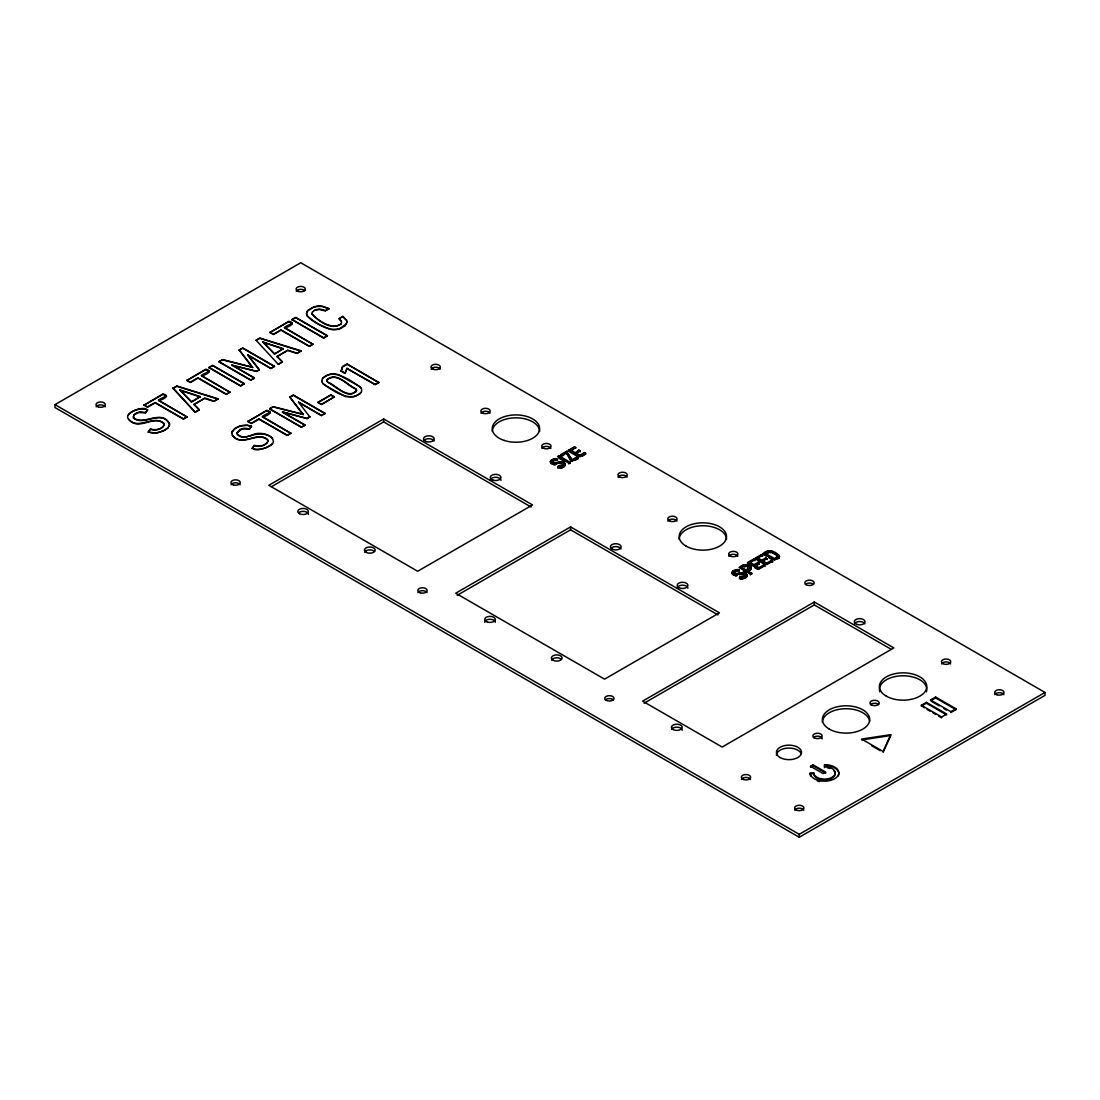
<?xml version="1.0" encoding="UTF-8"?>
<svg xmlns="http://www.w3.org/2000/svg" width="1100" height="1100" viewBox="0 0 1100 1100"><rect width="100%" height="100%" fill="white"/><g stroke="black" fill="none" stroke-linecap="round" stroke-linejoin="round"><path stroke-width="1.5" d="M321.668 380.985L322.603 378.304L327.525 374.99L331.609 373.876L337.81 374.357L359.59 386.485L361.556 388.809L361.625 391.504L359.7 393.869L353.953 396.715L345.661 396.646L325.586 385.646L322.685 383.377L321.668 380.696L321.942 381.906M347.022 321.956L345.249 325.765L340.065 328.721A11.523 6.655 0 0 1 330.261 329.34C321.901 326.604 313.418 322.245 307.189 316.016A11.523 6.655 0 0 1 308.275 310.351L313.404 307.368A11.33 6.545 0 0 1 322.699 306.639L329.065 308.743L322.699 306.336A11.33 6.545 0 0 0 313.404 307.079L308.275 310.062A11.523 6.655 0 0 0 307.189 315.728C313.418 321.942 321.901 326.315 330.261 329.051A11.523 6.655 0 0 0 340.065 328.419L346.582 323.744M750.42 574.021L750.42 574.901L751.754 573.251L750.42 574.021L739.076 567.476C742.143 564.327 748.798 563.104 751.066 567.641L749.746 570.199L751.066 568.521C749.155 564.575 743.229 564.781 740.314 567.627M312.386 311.988L311.946 314.022C318.381 320.897 331.581 331.045 341.082 323.909L341.632 322.039L339.116 318.587L342.87 316.415L346.541 320.1L347.022 322.245M749.169 567.669L746.089 569.979L741.661 567.421L741.661 568.301L746.089 570.859C753.734 568.906 744.604 562.554 741.661 567.421M779.24 556.957L778.704 558.456L779.433 556.325C776.146 551.155 767.91 548.543 763.125 553.589L765.957 556.105M779.24 557.837L779.433 556.325M134.076 414.961L138.256 412.5L145.667 412.871C153.354 402.669 118.676 412.211 129.828 420.434C139.892 430.65 153.986 414.466 163.831 423.596L164.189 425.136C161.659 429.866 155.155 430.842 150.397 429.289L148.308 432.163L156.667 433.098L164.532 430.416L168.108 427.735L169.524 424.751L169.084 426.099M232.086 431.379L231.66 433.001L234.534 428.739L240.061 425.837L247.514 425.178L251.474 426.401L249.466 429.22L242.069 428.862L236.981 432.905L240.034 429.426L244.31 428.189L249.466 428.931L251.474 426.099M550.467 461.368L553.465 458.906L556.132 458.672L557.549 459.869C555.349 458.562 548.763 460.487 551.169 463.581L550.467 461.368L550.509 462.688M732.27 571.766C733.315 578.284 741.551 571.409 744.975 574.723L743.971 576.428L740.176 576.757L739.434 577.775L744.315 577.596L746.969 574.764L743.696 572.591L736.367 573.774L734.154 572.743L735.116 571.065L738.485 570.886L739.2 569.882L737.784 569.539L732.614 571.285L732.16 573.581L733.452 574.888L733.452 574.007M558.773 467.17L558.773 468.036L557.769 467.775L557.769 466.909L563.571 466.276L565.317 463.897L562.045 461.725L554.702 462.908L552.502 461.876L553.465 460.199L556.834 460.02L557.549 459.002M565.317 463.897L565.194 465.699L565.194 464.846M745.223 577.156L745.223 578.036L746.501 577.074L747.01 575.231M326.989 380.614L327.649 382.223C334.73 385.275 349.69 401.294 356.51 390.087L355.864 388.768C347.49 385.454 336.999 371.649 327.429 379.308L326.989 380.902L327.429 379.308M356.07 391.696L356.51 390.087M347.009 368.486L345.001 373.409L341.124 371.168L342.623 366.547L347.105 363.962L378.854 382.58L375.141 384.725L347.009 368.486L375.141 384.436L378.854 382.291M341.124 371.168L342.623 366.547M345.001 373.409L347.009 368.197M777.549 556.366L774.537 558.649L765.696 553.548L765.696 554.414L774.537 559.515L777.301 557.783L776.655 555.308L770.577 551.939L765.696 553.548M883.094 752.345L890.739 735.529L861.616 739.942M133.169 416.543L133.54 417.766C143.853 426.346 161.535 408.664 169.414 423.734C160.985 409.131 143.907 426.621 133.54 418.055L134.076 414.672L136.235 413.078L140.498 411.84L145.667 412.569L147.675 409.75M565.345 465.231C563.104 459.291 556.132 465.795 552.502 462.729L554.18 459.882M735.116 571.065L734.154 573.623C737.784 576.689 744.769 570.185 747.01 576.111M128.631 419.21C137.665 430.609 153.725 414.425 163.831 423.308L164.189 424.848C161.659 429.578 155.155 430.554 150.397 429L148.308 432.163M252.12 448.525L254.21 445.651C258.954 447.205 265.471 446.215 268.001 441.499L267.644 439.959C257.538 430.691 241.478 448.112 232.43 435.27C242.041 447.59 257.469 430.444 267.644 439.656L268.001 441.196C265.471 445.926 258.954 446.902 254.21 445.349C247.005 454.438 274.67 447.755 273.322 441.114C272.621 434.527 258.761 430.925 251.941 435.215C247.294 436.961 241.106 438.405 237.339 434.115C238.975 436.604 242.55 437.704 245.52 437.181C254.114 434.019 266.049 431.434 272.566 438.515M557.769 466.909L558.525 465.877L562.32 465.561L563.324 463.842C559.804 460.584 554.771 466.373 551.169 462.715M557.769 467.775L558.525 466.744L562.32 466.428L563.447 464.393M743.38 578.806L739.434 578.655L740.176 577.624L743.971 577.308L744.975 574.723M739.2 569.882L738.485 571.766L738.485 570.886M147.675 410.039C141.075 407.192 132.014 410.355 128.287 415.016M232.086 431.668C236.335 425.783 244.819 424.05 251.474 426.401M739.2 570.749C736.835 569.869 732.435 570.611 732.16 573.581M360.814 387.626C351.697 381.123 333.795 367.455 322.603 378.304M322.685 383.377C331.801 389.909 349.718 403.535 360.924 392.7M563.571 466.276L563.571 467.143L564.85 465.328M312.386 312.276C315.343 308.248 321.255 308.701 325.311 310.613L329.065 308.454M327.649 382.223C335.404 384.326 346.569 399.341 356.07 391.408M327.429 379.596C336.999 371.951 347.49 385.756 355.864 389.056L356.51 390.376M763.125 553.589L774.455 560.134L778.704 557.576M575.699 447.494L574.447 446.779L568.37 450.285L568.37 451.138L574.447 447.631L575.699 448.36L575.699 447.494L570.955 451.096L574.791 453.31L578.902 450.065L580.154 451.646L578.902 450.065M574.791 453.31L578.902 450.931M582.134 456.28L585.791 454.176L584.526 453.461L579.783 456.197L576.043 454.025L580.154 450.794M754.861 559.804L753.61 559.075L747.532 562.581L747.532 563.461L753.61 559.955L754.861 560.684L754.861 559.804L750.117 562.54L750.117 563.42L753.954 565.634L753.954 564.754L758.065 562.375L759.316 563.97L758.065 562.375M762.657 555.308L761.406 554.579L755.329 558.085L755.329 558.965L761.406 555.459L762.657 556.174L762.657 555.308L757.914 558.044L757.914 558.924L761.75 561.138L761.75 560.257L765.861 557.879L767.112 559.474L765.861 557.879M753.954 565.634L758.065 563.255M761.75 561.138L765.861 558.745M755.205 565.482L758.959 567.641L763.702 564.905L764.954 566.5L763.702 565.785L758.959 568.521L755.205 566.349L755.205 565.482L759.316 563.09M763.001 560.973L766.741 563.145L771.485 560.409L772.736 562.004L771.485 561.275L766.741 564.025L763.001 561.852L763.001 560.973L767.112 558.594M755.205 566.349L757.955 564.768M55 404.635L300.754 262.749L1045 692.436L1045 695.365L799.246 837.251L55 407.564L55 404.635L799.246 834.322L1045 692.436M158.854 400.4L187.11 416.996L183.425 419.127L155.141 402.834L147.537 407.22L144.045 405.199L162.965 393.993C176.316 396.825 144.334 405.886 166.458 396M173.03 388.176L176.825 385.99L218.089 398.819L214.032 401.459L204.683 398.379L193.985 404.553L199.32 409.956L195.25 412.294L173.03 388.176L195.25 412.294M201.699 375.664L229.955 392.26L226.256 394.391L197.986 378.098L190.383 382.484L186.89 380.462L205.796 369.256C219.147 372.089 187.179 381.15 209.289 371.277M208.904 367.469L212.63 365.31L244.379 383.639L240.653 386.086L208.904 367.469L240.653 385.797L244.379 383.639M219.01 361.625L222.599 359.562L252.615 367.331L222.599 359.851L219.01 361.625L250.759 379.954L254.389 378.152L250.759 380.256L219.01 361.914M252.615 367.634L239.195 349.979L242.729 347.93L274.478 366.272L270.889 368.624L247.885 355.053L270.889 368.335L274.478 366.272M256.066 340.23L259.861 338.044L301.139 350.873L297.082 353.513L287.732 350.433L277.035 356.606L282.356 362.01L278.3 364.348L256.066 340.23L259.861 338.332L301.139 351.161M284.735 327.718L312.991 344.314L309.306 346.445L281.022 330.151L273.433 334.538L269.94 332.516L288.846 321.31C302.197 324.156 270.215 333.204 292.339 323.331M291.94 319.522L295.68 317.364L327.429 335.692L323.689 338.14L291.94 319.522L323.689 337.851L327.429 335.692M144.045 405.199L162.965 394.281L166.458 396.303M173.03 388.465L176.825 386.279L218.089 399.107M186.89 380.462L205.796 369.545L209.289 371.566M208.904 367.757L212.63 365.599L244.379 383.928M239.195 350.268L242.729 348.232L274.478 366.561M269.94 332.516L288.846 321.599L292.339 323.62M291.94 319.811L295.68 317.653L327.429 335.981M144.045 404.91L147.537 406.918L155.141 402.531L183.425 418.839L187.11 416.707M186.89 380.174L190.383 382.195L197.986 377.795L226.256 394.103L229.955 391.971M269.94 332.228L273.433 334.249L281.022 329.863L309.306 346.156L312.991 344.025M314.201 310.434L319.371 309.471L325.311 310.915L329.065 308.743M191.455 401.981L200.241 396.619L191.455 401.981L179.795 389.895L200.241 396.619M274.491 354.049L283.278 348.673L274.491 354.049L262.831 341.949L283.278 348.673M341 320.623L339.116 318.876L342.87 316.415M193.985 404.553L204.683 398.09L214.032 401.156L218.089 398.819M277.035 356.606L287.732 350.144L297.082 353.224L301.139 350.873M254.389 378.152L231.99 365.228L256.685 371.223L259.339 369.683L247.885 355.053M231.99 365.228L256.685 371.511L259.339 369.683M195.25 412.005L199.32 409.654L193.985 404.264M277.035 356.317L282.356 361.721L278.3 364.348M262.666 416.749L290.923 433.359L287.224 435.49L258.954 419.183L251.35 423.569L247.857 421.547L266.764 410.341C280.115 413.188 248.133 422.235 270.256 412.362M269.61 408.705L273.185 406.643L303.215 414.411L273.185 406.931L269.61 408.705L301.359 427.034L304.975 425.232L301.359 427.322L269.61 408.994M303.215 414.714L289.781 397.059L293.315 395.01L325.064 413.339L321.489 415.704L298.485 402.132L321.489 415.415L325.064 413.339M247.857 421.547L266.764 410.63L270.256 412.651M289.781 397.348L293.315 395.312L325.064 413.641M342.623 366.836L347.105 364.251L378.854 382.58M247.857 421.259L251.35 423.28L258.954 418.894L287.224 435.188L290.923 433.056M307.271 418.303L309.939 416.763L307.271 418.591L282.507 411.964L307.271 418.591M383.68 418.976L268.799 485.306L417.67 571.257L532.551 504.928L383.68 418.976L383.68 421.905L531.08 507.004M271.741 486.544L383.68 421.905M570.185 462.33L558.855 455.771L557.521 456.541L568.851 463.1L570.185 462.33L568.851 463.953L568.851 463.1M578.036 457.793L572.151 461.189L566.349 452.87L562.183 456.129L560.959 454.561L566.582 451.316L572.426 460.474L576.799 457.944L578.036 458.659L578.036 457.793L576.799 457.078L572.426 459.607M560.959 455.428L566.582 452.183L572.426 460.474M576.043 453.172L579.783 455.331L584.526 452.595L585.791 453.324L579.714 456.83L568.37 450.285M575.094 460.35L578.036 458.659M570.584 526.9L455.703 593.216L604.574 679.168L719.455 612.837L570.584 526.9L570.584 529.815L717.984 614.914M457.174 595.306L570.584 529.815M763.125 554.469C767.91 549.423 776.146 552.021 779.433 557.205M751.754 574.131L747.354 571.587L749.746 569.332M764.954 565.62L758.876 569.126L747.532 562.581M772.736 561.124L766.673 564.63L755.329 558.085M814.316 602.002L642.62 701.14L722.15 747.051L893.846 647.928L814.316 602.002L814.316 604.931L644.091 703.202M810.535 766.315L813.079 764.844L825.756 772.173L823.213 773.63L810.535 766.315L810.535 767.181L813.079 765.724L825.756 773.039M921.332 705.265L926.406 702.336L946.688 714.051L941.628 716.98L921.332 705.265L924.234 707.822M930.531 699.957L935.605 697.029L955.886 708.744L955.886 709.624L950.812 712.553L950.812 711.673L930.531 699.957L930.531 700.837L935.605 697.909L955.886 709.624M921.332 706.145L926.406 703.216L946.688 714.931M950.812 711.673L955.886 708.744M317.928 402.284L330.88 394.831L334.386 396.866L321.447 404.607L317.928 402.284L321.447 404.319L334.386 396.866M317.928 402.586L330.88 395.134L334.386 397.155M745.662 566.527L744.095 566.885L744.095 566.019M560.752 467.239L560.752 468.105L562.664 467.596M148.308 431.874C155.004 434.679 163.474 431.544 168.108 427.735M252.12 448.223C258.803 451.027 267.272 447.906 271.906 444.084M745.099 576.152L743.339 574.585L741.331 574.612L741.331 573.732M561.688 462.839L561.688 463.691L560.368 463.609L560.368 462.756M734.566 574.571L735.364 575.671L736.918 575.726L736.918 574.846M824.491 766.7A10.725 6.188 0 0 1 835.216 772.901A10.725 6.188 0 0 1 824.491 779.089A10.725 6.188 0 0 1 813.753 772.901L810.136 772.901A14.341 8.277 0 0 0 824.491 781.179A14.341 8.277 0 0 0 838.832 772.901A14.341 8.277 0 0 0 824.491 764.61L824.491 767.58M833.773 770.674A10.725 6.188 0 0 1 827.269 779.763A10.725 6.188 0 0 1 813.753 773.781L810.136 773.781A14.341 8.277 0 0 0 810.631 775.926M262.831 342.238L283.278 348.975M179.795 390.184L200.241 396.908M768.79 557.741L771.622 559.377M570.955 450.23L574.791 452.444M757.914 558.044L761.75 560.257M568.37 451.138L576.881 456.046M756.745 559.79L763.826 563.874M750.117 562.54L753.954 564.754M560.959 454.561L562.183 455.276M748.949 564.286L751.795 565.923M754.628 567.559L757.46 569.195M570.185 463.183L558.855 456.638L558.855 455.771M814.316 604.931L890.904 649.151M558.938 458.232L564.602 461.505M747.354 570.707L751.754 573.251M743.325 570.804L746.157 572.44M284.735 328.006L312.991 344.314M931.975 701.676L939.221 705.856M943.566 708.372L946.468 710.05M341.124 370.865L345.001 373.12M927.135 709.5L930.023 711.164M932.924 712.841L935.825 714.519M938.726 716.183L941.628 717.86L941.628 716.98M231.99 364.925L254.389 377.864M871.64 745.731L880.234 750.681M282.507 411.964L304.975 424.944M282.507 412.266L304.975 425.232M201.699 375.953L229.955 392.26M262.666 417.038L290.923 433.359M158.854 400.689L187.11 416.996M748.33 567.6L749.169 568.549M342.87 316.718L346.541 320.389M563.447 465.259L562.719 463.348M262.831 341.949L274.491 353.746M179.795 389.895L191.455 401.692M298.485 402.132L309.939 417.051M247.885 355.341L259.339 369.971M289.781 397.059L303.215 414.411M239.195 349.979L252.615 367.331M571.065 461.422L566.349 452.87M232.43 435.572L231.66 432.699M311.946 313.734C318.189 321.09 332.214 330.192 341.082 323.909M236.981 432.603L237.339 434.418M169.414 423.445L169.524 425.054M935.605 697.029L935.605 697.909M926.406 702.336L926.406 703.216M813.753 772.901L813.753 773.781M813.079 764.844L813.079 765.724M799.246 834.322L799.246 837.251M779.281 555.706L779.281 556.586M778.786 555.101L778.786 555.967M777.824 558.195L777.824 559.075M777.329 555.83L777.301 557.783M776.655 555.308L776.655 556.188M776.614 557.439L776.614 558.319M774.537 558.649L774.537 559.515M772.874 551.581L772.874 552.461M772.104 551.196L772.104 552.076M771.32 550.921L771.32 551.801M771.485 560.409L771.485 561.275M770.523 550.77L770.523 551.636M770.577 551.939L770.577 552.805L769.643 551.801M769.711 550.715L769.711 551.595M768.9 550.784L768.9 551.664M768.707 551.939L768.707 552.819M768.089 550.962L768.089 551.829M767.277 551.251L767.277 552.118M766.741 563.145L766.741 564.025M766.494 551.65L766.494 552.53M763.702 564.905L763.702 565.785M761.406 554.579L761.406 555.459M758.959 567.641L758.959 568.521M753.61 559.075L753.61 559.955M750.915 567.064L750.929 569.112M750.447 566.486L750.447 567.366M750.489 568.796L750.489 569.676M749.691 565.95L749.691 566.83M748.935 567.188L749.031 569.03M748.688 565.373L748.688 566.252M748.536 568.576L748.536 569.456M747.739 564.919L747.739 565.799M747.34 566.143L747.34 567.023L746.515 565.785M746.969 574.764L746.845 576.592M746.749 564.658L746.749 565.538M746.735 574.31L746.735 575.19M746.501 576.194L746.501 577.074M746.089 569.979L746.089 570.859M746.309 573.87L746.309 574.75M745.951 576.675L745.951 577.555M745.718 564.561L745.718 565.441M745.676 573.444L745.676 574.324M745.236 573.196L745.236 574.062M744.714 564.644L744.714 565.51M744.838 565.73L744.838 566.596M744.769 575.85L744.769 576.73M744.466 572.811L744.466 573.691M744.384 574.214L744.384 575.094M744.315 577.596L744.315 578.476M743.957 573.98L743.957 574.846M743.971 576.428L743.971 577.308M743.724 564.891L743.724 565.771M743.696 572.591L743.696 573.471M743.339 573.705L743.339 574.585M743.133 576.799L743.133 577.679M742.94 572.495L742.94 573.375M742.803 565.317L742.803 566.197M742.692 573.595L742.692 574.475M742.197 572.495L742.197 573.375M742.211 576.991L742.211 577.871M742.418 578.105L742.418 578.985M742.019 573.623L742.019 574.502M741.428 578.146L741.428 579.026M741.207 576.977L741.207 577.857M740.754 572.743L740.754 573.623M740.424 578.036L740.424 578.916M740.176 576.757L740.176 577.624M739.86 574.145L739.86 575.025M739.365 573.127L739.365 574.007M737.784 569.539L737.784 570.419M737.811 573.581L737.811 574.461M737.523 570.666L737.523 571.546M737.069 573.732L737.069 574.612M736.643 570.625L736.643 571.505M736.423 569.511L736.423 570.391M736.367 573.774L736.367 574.654M736.148 574.874L736.148 575.754M735.845 570.749L735.845 571.629M735.694 573.678L735.694 574.558M735.364 574.791L735.364 575.671M735.116 569.786L735.116 570.652M735.061 573.416L735.061 574.296M734.745 573.237L734.745 574.118M734.346 571.629L734.346 572.509M734.016 572.192L734.154 573.623M733.865 570.35L733.865 571.216M733.755 574.186L733.755 575.066M733.15 570.817L733.15 571.697M732.834 573.595L732.834 574.475M732.614 571.285L732.614 572.165M732.394 573.155L732.394 574.035M584.526 452.595L584.526 453.461M579.783 455.331L579.783 456.197M576.799 457.078L576.799 457.944M574.447 446.779L574.447 447.631M566.582 451.316L566.582 452.183M565.084 463.444L565.084 464.296M564.658 463.004L564.658 463.856M564.3 465.809L564.3 466.661M564.025 462.578L564.025 463.444M563.585 462.316L563.585 463.183M563.324 463.842L563.324 464.709M563.118 464.97L563.118 465.836M562.801 461.945L562.801 462.811M562.306 463.1L562.306 463.966M562.32 465.561L562.32 466.428M562.045 461.725L562.045 462.578M561.729 467.06L561.729 467.913M561.481 465.933L561.481 466.785M561.289 461.615L561.289 462.481M561.041 462.729L561.041 463.581M560.546 461.629L560.546 462.495M560.56 466.125L560.56 466.978M559.666 462.866L559.666 463.732M559.556 466.111L559.556 466.978M559.776 467.28L559.776 468.146M559.102 461.876L559.102 462.729M558.525 465.877L558.525 466.744M557.714 462.261L557.714 463.127M556.765 463.691L555.266 464.846L555.266 463.98M556.132 458.672L556.132 459.539M556.16 462.715L556.16 463.567M555.871 459.8L555.871 460.652M555.418 462.853L555.418 463.719M554.991 459.745L554.991 460.611M554.771 458.645L554.771 459.498M554.702 462.908L554.702 463.76M554.496 464.007L554.496 464.874M554.029 462.811L554.029 463.678M553.712 463.925L553.712 464.791L552.915 463.705M553.465 458.906L553.465 459.772M553.465 460.199L553.465 461.051M553.41 462.55L553.41 463.416M553.08 462.371L553.08 463.224M552.695 460.763L552.695 461.629M552.502 461.876L552.502 462.729M552.214 459.47L552.214 460.336M552.365 461.326L552.365 462.192M551.801 463.141L551.801 464.007M551.499 459.951L551.499 460.804M550.962 460.419L550.962 461.271M550.619 460.886L550.619 461.752M550.743 462.289L550.743 463.141M679.181 539.413A23.677 13.667 0 0 1 702.845 525.745A23.677 13.667 0 0 1 726.523 539.413M492.264 431.502A23.677 13.667 0 0 1 515.941 417.835A23.677 13.667 0 0 1 539.605 431.502M776.421 755.329A12.554 7.246 0 0 1 787.339 748.138A12.554 7.246 0 0 1 801.102 753.445M822.374 722.384A23.677 13.667 0 0 1 845.006 708.73A23.677 13.667 0 0 1 869.619 721.201M879.794 691.817A23.677 13.667 0 0 1 903.1 675.771A23.677 13.667 0 0 1 926.42 691.817M813.477 737.509A4.661 2.695 0 0 1 818.716 736.258A4.661 2.695 0 0 1 822.168 738.856M870.54 704.564A4.661 2.695 0 0 1 878.611 704.564M941.586 663.919A4.661 2.695 0 0 1 946.096 661.925A4.661 2.695 0 0 1 950.593 663.919M728.777 556.284A4.661 2.695 0 0 1 733.287 554.29A4.661 2.695 0 0 1 737.784 556.284M667.906 521.139A4.661 2.695 0 0 1 672.416 519.145A4.661 2.695 0 0 1 676.913 521.139M481.002 413.229A4.661 2.695 0 0 1 485.499 411.235A4.661 2.695 0 0 1 490.009 413.229M541.874 448.374A4.661 2.695 0 0 1 546.37 446.38A4.661 2.695 0 0 1 550.88 448.374M605.357 699.93A4.661 2.695 0 0 1 613.429 699.93M417.973 592.666A4.661 2.695 0 0 1 422.482 590.673A4.661 2.695 0 0 1 426.979 592.666M805.447 584.402A4.661 2.695 0 0 1 813.532 584.402M618.076 477.139A4.661 2.695 0 0 1 622.586 475.145A4.661 2.695 0 0 1 627.082 477.139M231.069 484.756A4.661 2.695 0 0 1 235.565 482.763A4.661 2.695 0 0 1 240.075 484.756M431.172 369.229A4.661 2.695 0 0 1 434.459 367.331L435.669 367.235A4.661 2.695 0 0 1 440.179 369.229M296.244 291.335A4.661 2.695 0 0 1 300.135 289.369A4.661 2.695 0 0 1 304.782 290.689M827.269 767.8A10.725 6.188 0 0 1 829.854 768.419M824.491 765.49A14.341 8.277 0 0 1 838.338 775.926M819.582 781.564A14.341 8.277 0 0 1 817.314 780.945M671.605 729.438A5.376 3.107 0 0 1 677.504 727.169A5.376 3.107 0 0 1 682.179 730.249M854.466 623.865A5.376 3.107 0 0 1 859.664 621.569A5.376 3.107 0 0 1 864.861 623.865M96.14 406.862A4.661 2.695 0 0 1 100.65 404.869A4.661 2.695 0 0 1 105.16 406.862M741.482 779.446A4.661 2.695 0 0 1 745.992 777.452A4.661 2.695 0 0 1 750.503 779.446M794.75 810.191A4.661 2.695 0 0 1 799.246 808.197A4.661 2.695 0 0 1 803.756 810.191M994.84 694.678A4.661 2.695 0 0 1 999.35 692.67A4.661 2.695 0 0 1 1003.86 694.678M298.526 512.889A5.294 3.053 0 0 1 304.466 511.459A5.294 3.053 0 0 1 308.385 514.415M364.623 552.2A5.376 3.107 0 0 1 369.119 549.931A5.376 3.107 0 0 1 374.481 551.457M490.229 480.37A5.376 3.107 0 0 1 495.619 477.276A5.376 3.107 0 0 1 500.995 480.37M424.174 440.261A5.376 3.107 0 0 1 429.536 438.735A5.376 3.107 0 0 1 434.033 441.004M484.729 622.325A5.294 3.053 0 0 1 490.009 619.273A5.294 3.053 0 0 1 495.303 622.325M551.54 660.124A5.376 3.107 0 0 1 556.036 657.841A5.376 3.107 0 0 1 561.399 659.368M677.146 588.294A5.376 3.107 0 0 1 682.523 585.186A5.376 3.107 0 0 1 687.913 588.294M611.077 548.185A5.376 3.107 0 0 1 616.44 546.659A5.376 3.107 0 0 1 620.936 548.941M890.739 734.649L883.094 751.465L861.616 739.062L890.739 734.649M686.111 546.15A23.677 13.667 0 0 0 725.711 540.018A23.677 13.667 0 0 0 696.726 523.284A23.677 13.667 0 0 0 686.111 546.15M504.103 440.413A23.677 13.667 0 0 0 539.605 428.574A23.677 13.667 0 0 0 504.103 416.735A23.677 13.667 0 0 0 504.103 440.413M780.106 757.529A12.554 7.246 0 0 0 801.102 754.27A12.554 7.246 0 0 0 785.73 745.401A12.554 7.246 0 0 0 780.106 757.529M829.304 729.121A23.677 13.667 0 0 0 868.904 722.989A23.677 13.667 0 0 0 839.919 706.255A23.677 13.667 0 0 0 829.304 729.121M886.366 696.176A23.677 13.667 0 0 0 925.966 690.044A23.677 13.667 0 0 0 896.981 673.31A23.677 13.667 0 0 0 886.366 696.176M814.22 737.825A4.661 2.695 0 0 0 822.016 736.629A4.661 2.695 0 0 0 816.31 733.329A4.661 2.695 0 0 0 814.22 737.825M871.282 704.88A4.661 2.695 0 0 0 879.079 703.684A4.661 2.695 0 0 0 873.372 700.384A4.661 2.695 0 0 0 871.282 704.88M795.96 809.875A4.661 2.695 0 0 0 803.756 808.665A4.661 2.695 0 0 0 798.05 805.365A4.661 2.695 0 0 0 795.96 809.875M942.796 663.589A4.661 2.695 0 0 0 950.593 662.393A4.661 2.695 0 0 0 944.886 659.092A4.661 2.695 0 0 0 942.796 663.589M997.013 694.774A4.661 2.695 0 0 0 1004.011 692.436A4.661 2.695 0 0 0 997.013 690.112A4.661 2.695 0 0 0 997.013 694.774M730.95 556.38A4.661 2.695 0 0 0 737.949 554.056A4.661 2.695 0 0 0 730.95 551.719A4.661 2.695 0 0 0 730.95 556.38M670.079 521.249A4.661 2.695 0 0 0 677.077 518.911A4.661 2.695 0 0 0 670.079 516.587A4.661 2.695 0 0 0 670.079 521.249M483.175 413.339A4.661 2.695 0 0 0 490.16 411.001A4.661 2.695 0 0 0 483.175 408.664A4.661 2.695 0 0 0 483.175 413.339M544.033 448.47A4.661 2.695 0 0 0 551.031 446.146A4.661 2.695 0 0 0 544.033 443.809A4.661 2.695 0 0 0 544.033 448.47M606.1 700.26A4.661 2.695 0 0 0 613.896 699.05A4.661 2.695 0 0 0 608.19 695.75A4.661 2.695 0 0 0 606.1 700.26M806.19 584.732A4.661 2.695 0 0 0 814 583.523A4.661 2.695 0 0 0 808.28 580.223A4.661 2.695 0 0 0 806.19 584.732M619.286 476.822A4.661 2.695 0 0 0 627.082 475.612A4.661 2.695 0 0 0 621.376 472.312A4.661 2.695 0 0 0 619.286 476.822M420.145 592.776A4.661 2.695 0 0 0 427.144 590.439A4.661 2.695 0 0 0 420.145 588.115A4.661 2.695 0 0 0 420.145 592.776M233.241 484.853A4.661 2.695 0 0 0 240.24 482.529A4.661 2.695 0 0 0 233.241 480.191A4.661 2.695 0 0 0 233.241 484.853M433.345 369.339A4.661 2.695 0 0 0 440.33 367.001A4.661 2.695 0 0 0 433.345 364.664A4.661 2.695 0 0 0 433.345 369.339M98.312 406.959A4.661 2.695 0 0 0 105.311 404.635A4.661 2.695 0 0 0 98.312 402.297A4.661 2.695 0 0 0 98.312 406.959M298.416 291.431A4.661 2.695 0 0 0 305.415 289.107A4.661 2.695 0 0 0 298.416 286.77A4.661 2.695 0 0 0 298.416 291.431M673.007 729.506A5.376 3.107 0 0 0 682 728.117A5.376 3.107 0 0 0 675.414 724.309A5.376 3.107 0 0 0 673.007 729.506M856.969 624.442A5.376 3.107 0 0 0 865.04 621.748A5.376 3.107 0 0 0 856.969 619.053A5.376 3.107 0 0 0 856.969 624.442M743.655 779.543A4.661 2.695 0 0 0 750.654 777.219A4.661 2.695 0 0 0 743.655 774.881A4.661 2.695 0 0 0 743.655 779.543M299.365 513.645A5.294 3.053 0 0 0 308.206 512.27A5.294 3.053 0 0 0 301.73 508.53A5.294 3.053 0 0 0 299.365 513.645M366.025 552.283A5.376 3.107 0 0 0 375.018 550.88A5.376 3.107 0 0 0 368.431 547.085A5.376 3.107 0 0 0 366.025 552.283M426.14 441.567A5.376 3.107 0 0 0 434.211 438.886A5.376 3.107 0 0 0 426.14 436.191A5.376 3.107 0 0 0 426.14 441.567M492.924 480.136A5.376 3.107 0 0 0 500.995 477.441A5.376 3.107 0 0 0 492.924 474.76A5.376 3.107 0 0 0 492.924 480.136M487.369 622.036A5.294 3.053 0 0 0 495.303 619.396A5.294 3.053 0 0 0 487.369 616.756A5.294 3.053 0 0 0 487.369 622.036M678.727 587.565A5.376 3.107 0 0 0 687.72 586.176A5.376 3.107 0 0 0 681.134 582.368A5.376 3.107 0 0 0 678.727 587.565M552.929 660.192A5.376 3.107 0 0 0 561.935 658.804A5.376 3.107 0 0 0 555.349 654.995A5.376 3.107 0 0 0 552.929 660.192M611.93 549.01A5.376 3.107 0 0 0 620.936 547.621A5.376 3.107 0 0 0 614.35 543.812A5.376 3.107 0 0 0 611.93 549.01"/></g></svg>
